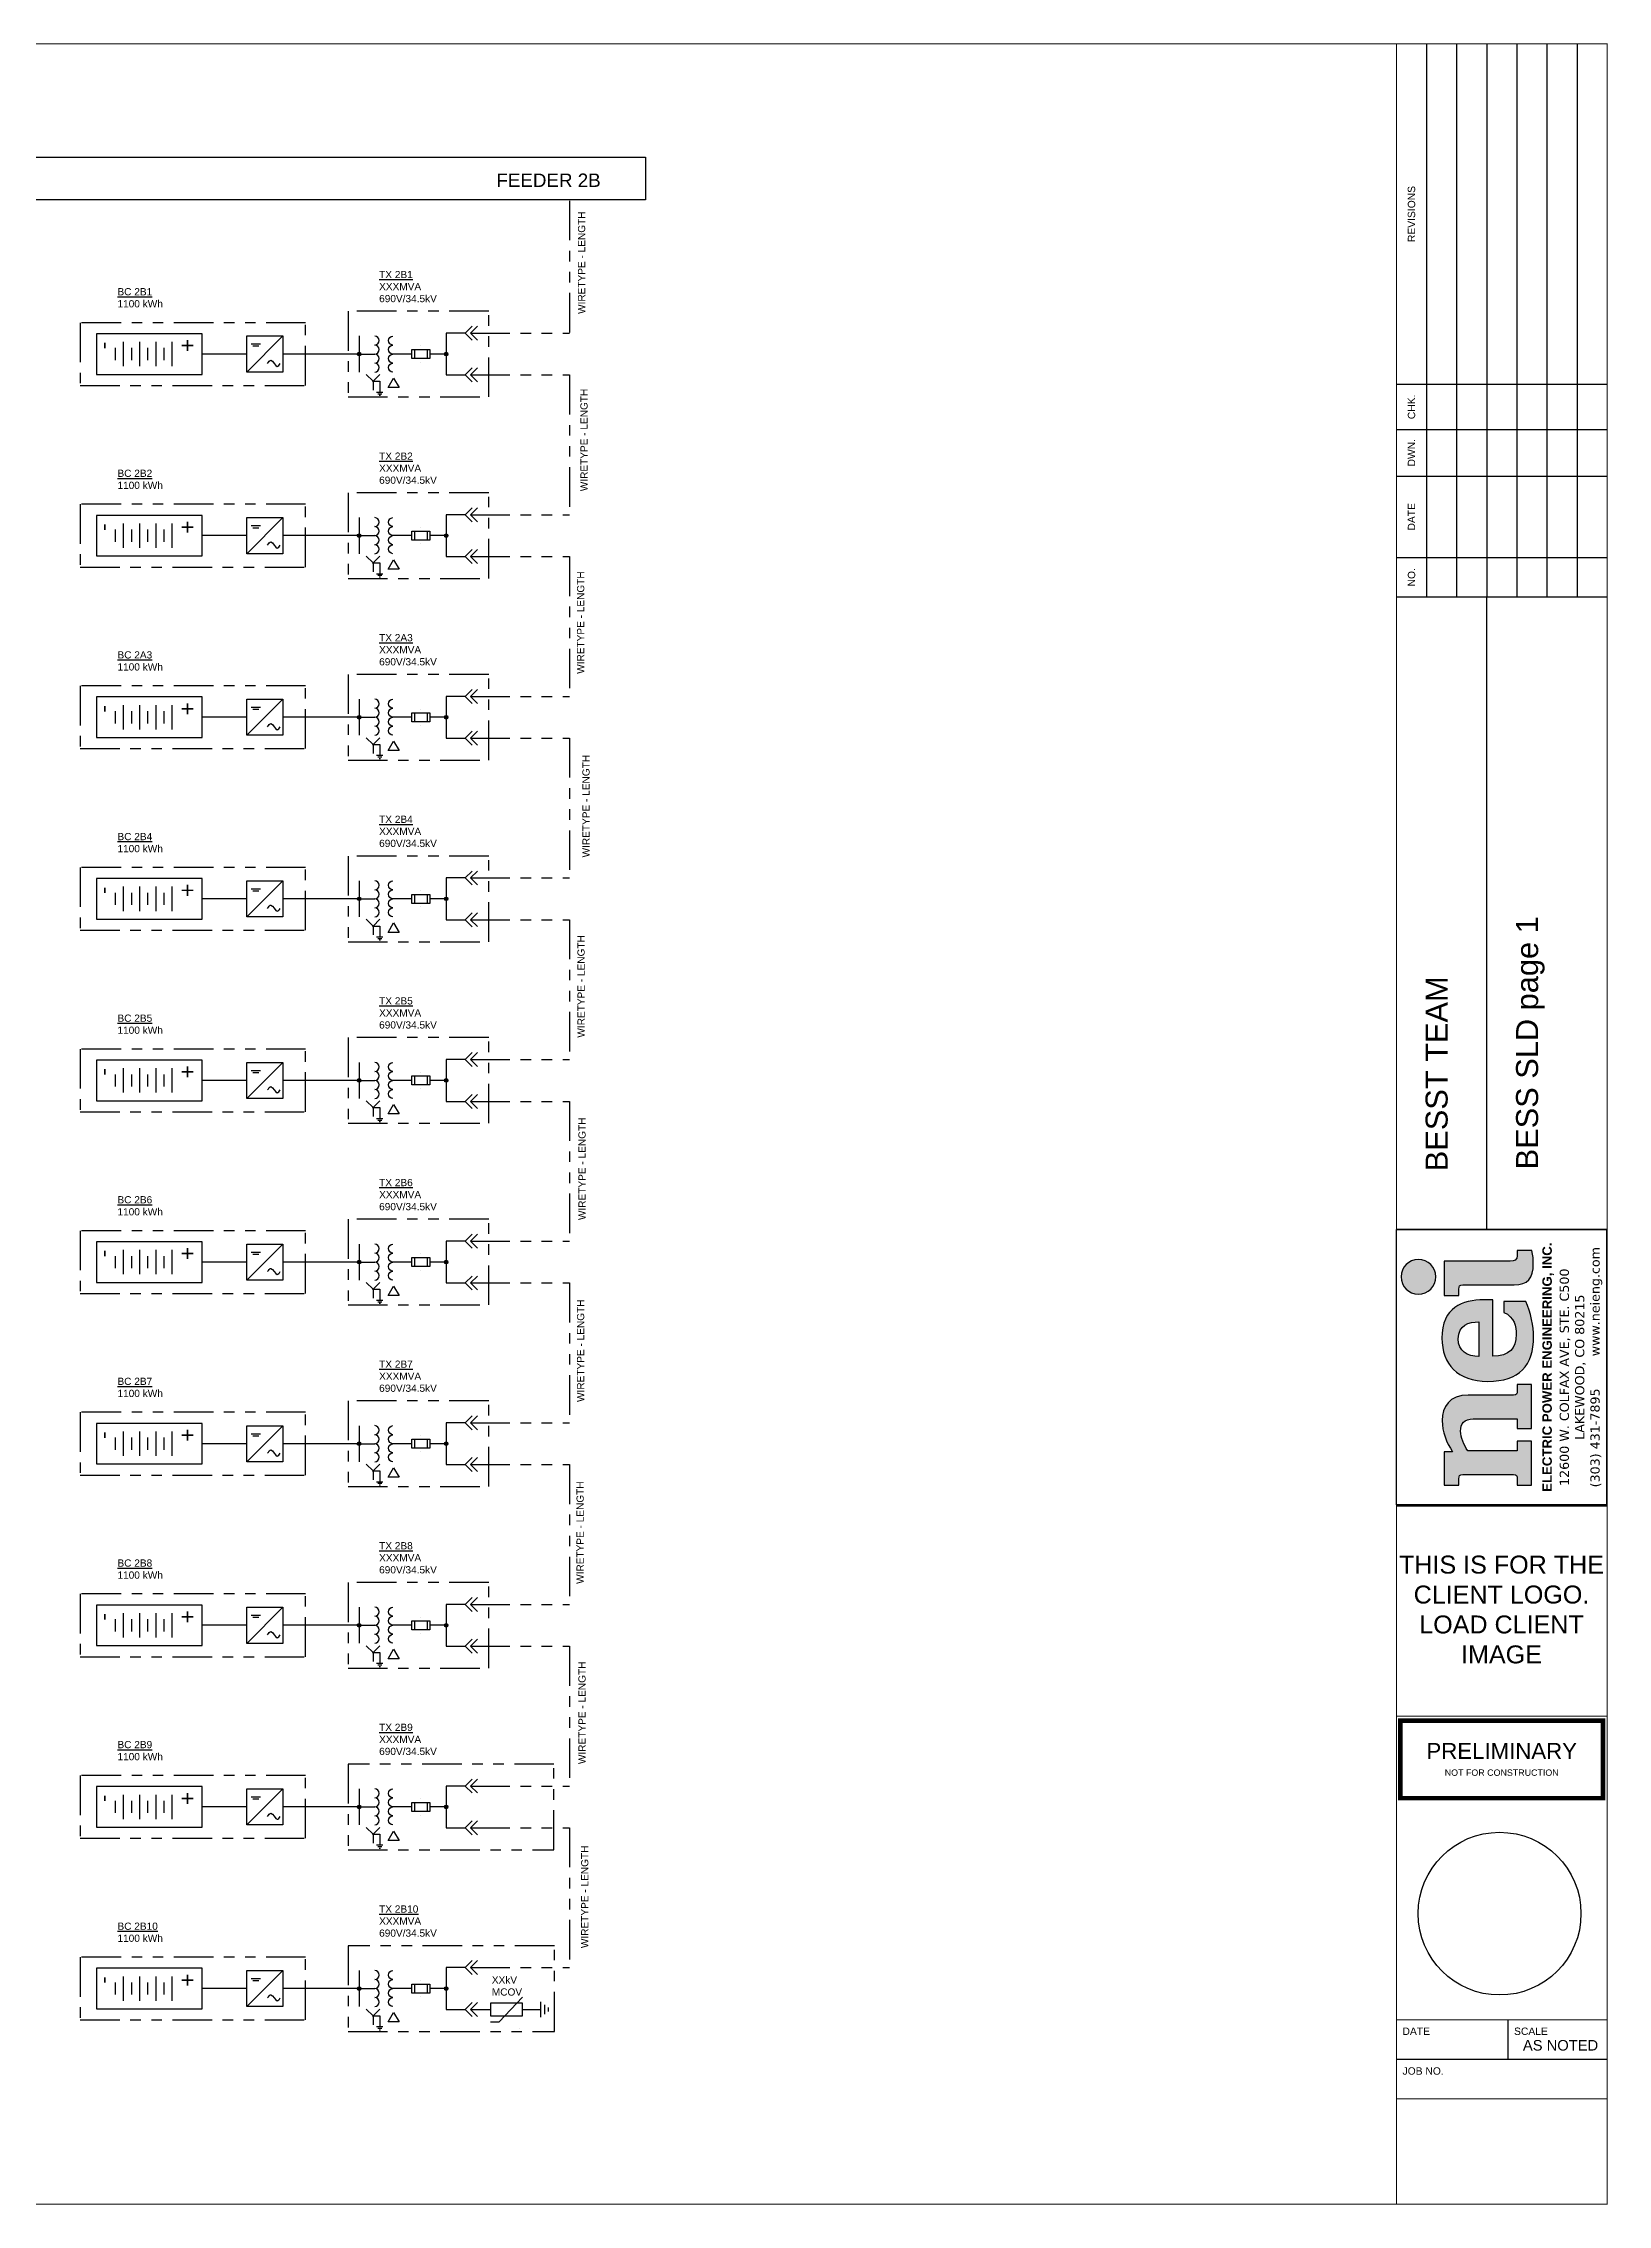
# Paper-space layout 'BESS SLD pg 1' of a CAD drawing. Extents: x -11.2 to 21.8, y -7.3 to 13.3.
# Drawn here: x 6.92 to 21.76, y -7.25 to 13.26 of the extents above; entities that cross this region are included whole.
import ezdxf
from ezdxf.enums import TextEntityAlignment as Align

# ---------------------------------------------------------------- set-up
doc = ezdxf.new("R2010")
doc.units = 0
doc.header["$MEASUREMENT"] = 0
doc.linetypes.add('PHANTOM4', pattern=[0.6875, 0.3125, 0.0625, -0.0625, 0.0625, -0.0625, 0.0625, -0.0625])
for name, color, linetype in [('E-HVMV-EQUP', 91, 'Continuous'), ('E-LV-EQUP', 211, 'Continuous'), ('E-OL-CDCTR', 31, 'Continuous'), ('E-OL-EQUP', 91, 'Continuous'), ('E-SYMB', 1, 'Continuous'), ('G-ANNO-STMP', 2, 'Continuous'), ('G-ANNO-TEXT', 1, 'Continuous'), ('G-ANNO-TTBL', 1, 'Continuous')]:
    doc.layers.add(name, color=color, linetype=linetype)
doc.layers.add('G-NPLT', color=67, linetype='Continuous', plot=False)
doc.styles.add('NEI-A', font='arial.ttf')
doc.styles.get("Standard").update_dxf_attribs({"font": 'arial.ttf'})

# ---------------------------------------------------------------- blocks, each defined once
blk = doc.blocks.new('*U33')
at = {"layer": 'E-LV-EQUP', "color": 0}
for points in [[(-0.075, 0), (0.075, 0)], [(-0.075, -0.1), (0.075, -0.1)], [(-0.0375, -0.05), (0.0375, -0.05)], [(-0.075, -0.2), (0.075, -0.2)], [(-0.0375, -0.15), (0.0375, -0.15)], [(-0.0375, -0.25), (0.0375, -0.25)], [(-0.075, -0.3), (0.075, -0.3)], [(-0.0375, -0.35), (0.0375, -0.35)]]:
    blk.add_lwpolyline(points, dxfattribs=at)
blk = doc.blocks.new('*U82')
blk.add_lwpolyline([(-0.281, 0.413), (0.281, 0.413), (0.281, -1.049), (-0.281, -1.049)], close=True)
at = {"xscale": 2.25, "yscale": 2.25, "zscale": 2.25}
blk.add_blockref('*U33', (0, 0), dxfattribs=at)
at = {"style": 'NEI-A'}
for s, p in [('+', (0.118, 0.216)), ('-', (0.118, -0.909))]:
    blk.add_text(s, height=0.225, dxfattribs=at).set_placement(p, align=Align.MIDDLE_CENTER)
at = {"layer": 'G-ANNO-TEXT', "lineweight": 30, "flags": 104}
blk.add_attdef('1-LINE_BESS_INFORMATION', text='', height=0.225, dxfattribs=at).set_placement((0.394, -0.337), align=Align.MIDDLE_LEFT)
blk = doc.blocks.new('CONNECTION')
h = blk.add_hatch(color=0)
edge = h.paths.add_edge_path()
edge.add_arc((0, 0), 0.025, 0, 360)
at = {"color": 0}
blk.add_circle((0, 0), 0.025, dxfattribs=at)
blk = doc.blocks.new('1-LINE - FUSE')
at = {"layer": 'Defpoints', "color": 2}
for p, q in [((-0.113, 0.125), (-0.113, 0.125)), ((0.113, 0.125), (0.113, 0.125))]:
    blk.add_line(p, q, dxfattribs=at)
at = {"layer": 'E-HVMV-EQUP', "color": 0}
for p, q in [((-0.062, 0.212), (0.063, 0.212)), ((-0.062, 0.038), (0.063, 0.038))]:
    blk.add_line(p, q, dxfattribs=at)
blk.add_lwpolyline([(0.063, 0), (-0.062, 0), (-0.062, 0.25), (0.063, 0.25)], close=True, dxfattribs=at)
blk = doc.blocks.new('*U57')
at = {"layer": 'E-HVMV-EQUP', "color": 0}
for points in [[(0.25, 0, -0.96927), (0.125, 0, -0.96927), (0, 0, -0.987011), (-0.125, 0, -0.96927), (-0.25, 0)], [(0.25, -0.25, 0.96927), (0.125, -0.25, 0.96927), (0, -0.25, 0.987011), (-0.125, -0.25, 0.96927), (-0.25, -0.25)]]:
    blk.add_lwpolyline(points, format="xyb", dxfattribs=at)
blk = doc.blocks.new('*U51')
at = {"layer": 'G-ANNO-TEXT'}
blk.add_lwpolyline([(0.075, 0.13), (0.15, 0), (0, 0)], close=True, dxfattribs=at)
blk = doc.blocks.new('SCHEMATIC - CONNECTION DOT')
h = blk.add_hatch(color=0)
edge = h.paths.add_edge_path()
edge.add_arc((0, 0), 0.025, 0, 360)
at = {"color": 0}
blk.add_circle((0, 0), 0.025, dxfattribs=at)
blk = doc.blocks.new('*U47')
at = {"color": 0}
for points in [[(0, 0), (0, -0.204)], [(-0.06, -0.204), (0.06, -0.204)], [(-0.036, -0.234), (0.036, -0.234)], [(-0.015, -0.263), (0.015, -0.263)]]:
    blk.add_lwpolyline(points, dxfattribs=at)
blk = doc.blocks.new('*U56')
at = {"layer": 'G-ANNO-TEXT'}
for q in [(0.093, 0.093), (0.094, 0)]:
    blk.add_line((0, 0), q, dxfattribs=at)
blk.add_lwpolyline([(-0.093, 0.093), (0, 0), (0, -0.124)], dxfattribs=at)
blk.add_circle((0, 0), 0.00678, dxfattribs=at)
at = {"layer": 'G-ANNO-TEXT', "xscale": 0.7346515356066922, "yscale": 0.7346515356066922, "zscale": 0.7346515356066922}
blk.add_blockref('*U47', (0.094, 0), dxfattribs=at)
blk = doc.blocks.new('*U81')
at = {"color": 0}
for p, q in [((-0.25, -0.5), (0.25, 0)), ((-0.188, -0.111), (-0.062, -0.111)), ((-0.168, -0.139), (-0.082, -0.139))]:
    blk.add_line(p, q, dxfattribs=at)
blk.add_lwpolyline([(0.25, -0.5), (-0.25, -0.5), (-0.25, 0), (0.25, 0)], close=True, dxfattribs=at)
blk.add_spline([(0.039, -0.382), (0.085, -0.336), (0.172, -0.422), (0.211, -0.382)], degree=3, dxfattribs=at)
blk = doc.blocks.new('*U30')
at = {"color": 0}
for points in [[(0, 0), (0, -0.144)], [(-0.06, -0.144), (0.06, -0.144)], [(-0.036, -0.174), (0.036, -0.174)], [(-0.015, -0.203), (0.015, -0.203)]]:
    blk.add_lwpolyline(points, dxfattribs=at)
blk = doc.blocks.new('*U53')
at = {"color": 0}
for p in [(0, 0), (0.25, 0)]:
    blk.add_point(p, dxfattribs=at)
at = {"layer": 'Defpoints', "color": 2}
for p, q in [((0.226, 0.146), (0.226, 0.146)), ((0.226, -0.146), (0.226, -0.146)), ((0.503, 0), (0.503, 0))]:
    blk.add_line(p, q, dxfattribs=at)
at = {"layer": 'E-HVMV-EQUP', "color": 0}
blk.add_lwpolyline([(0, -0.096), (0.069, -0.096), (0.25, 0.096)], dxfattribs=at)
blk.add_lwpolyline([(0, 0.05), (0, -0.05), (0.25, -0.05), (0.25, 0.05)], close=True, dxfattribs=at)
at = {"rotation": 90.00000000000077}
blk.add_blockref('*U30', (0.25, 0), dxfattribs=at)
blk = doc.blocks.new('nei-logo new')
at = {"layer": 'G-ANNO-TTBL', "true_color": 0xbd3b4b}
h = blk.add_hatch(color=15, dxfattribs=at)
h.dxf.hatch_style = 2
edge = h.paths.add_edge_path()
edge.add_spline(control_points=[(0.695, 0.79), (0.695, 0.882), (0.77, 0.956), (0.861, 0.956), (0.953, 0.956), (1.027, 0.882), (1.027, 0.79), (1.027, 0.699), (0.953, 0.624), (0.861, 0.624), (0.77, 0.624), (0.695, 0.699), (0.695, 0.79)], knot_values=[0, 0, 0, 0, 1, 1, 1, 2, 2, 2, 3, 3, 3, 4, 4, 4, 4], degree=3, periodic=0)
h = blk.add_hatch(color=15, dxfattribs=at)
h.dxf.hatch_style = 2
edge = h.paths.add_edge_path()
edge.add_spline(control_points=[(-0.266, -0.114), (-0.266, -0.146), (-0.252, -0.151), (-0.228, -0.151), (-0.228, -0.151), (-0.165, -0.151), (-0.165, -0.151), (-0.165, -0.151), (-0.165, -0.288), (-0.165, -0.288), (-0.165, -0.288), (-0.584, -0.288), (-0.584, -0.288), (-0.584, -0.288), (-0.584, -0.151), (-0.584, -0.151), (-0.584, -0.151), (-0.492, -0.151), (-0.492, -0.151), (-0.492, -0.151), (-0.492, 0.269), (-0.492, 0.269), (-0.492, 0.353), (-0.535, 0.389), (-0.611, 0.389), (-0.666, 0.389), (-0.743, 0.356), (-0.796, 0.321), (-0.796, 0.321), (-0.796, -0.151), (-0.796, -0.151), (-0.796, -0.151), (-0.704, -0.151), (-0.704, -0.151), (-0.704, -0.151), (-0.704, -0.288), (-0.704, -0.288), (-0.704, -0.288), (-1.123, -0.288), (-1.123, -0.288), (-1.123, -0.288), (-1.123, -0.151), (-1.123, -0.151), (-1.123, -0.151), (-1.062, -0.151), (-1.062, -0.151), (-1.036, -0.151), (-1.022, -0.146), (-1.022, -0.114), (-1.022, -0.114), (-1.022, 0.367), (-1.022, 0.367), (-1.022, 0.399), (-1.036, 0.405), (-1.062, 0.405), (-1.062, 0.405), (-1.123, 0.405), (-1.123, 0.405), (-1.123, 0.405), (-1.123, 0.544), (-1.123, 0.544), (-1.123, 0.544), (-0.805, 0.544), (-0.805, 0.544), (-0.805, 0.544), (-0.805, 0.465), (-0.805, 0.465), (-0.718, 0.524), (-0.616, 0.564), (-0.509, 0.564), (-0.38, 0.564), (-0.266, 0.497), (-0.266, 0.315), (-0.266, 0.315), (-0.266, -0.114), (-0.266, -0.114)], knot_values=[0, 0, 0, 0, 1, 1, 1, 2, 2, 2, 3, 3, 3, 4, 4, 4, 5, 5, 5, 6, 6, 6, 7, 7, 7, 8, 8, 8, 9, 9, 9, 10, 10, 10, 11, 11, 11, 12, 12, 12, 13, 13, 13, 14, 14, 14, 15, 15, 15, 16, 16, 16, 17, 17, 17, 18, 18, 18, 19, 19, 19, 20, 20, 20, 21, 21, 21, 22, 22, 22, 23, 23, 23, 24, 24, 24, 25, 25, 25, 25], degree=3, periodic=0)
h = blk.add_hatch(color=15, dxfattribs=at)
h.dxf.hatch_style = 2
edge = h.paths.add_edge_path()
edge.add_spline(control_points=[(-0.135, 0.13), (-0.135, 0.419), (0.029, 0.566), (0.276, 0.566), (0.57, 0.566), (0.641, 0.373), (0.641, 0.165), (0.641, 0.165), (0.641, 0.081), (0.641, 0.081), (0.641, 0.081), (0.105, 0.081), (0.105, 0.081), (0.107, -0.076), (0.175, -0.142), (0.314, -0.142), (0.383, -0.142), (0.479, -0.123), (0.522, -0.023), (0.522, -0.023), (0.625, -0.023), (0.625, -0.023), (0.625, -0.023), (0.625, -0.232), (0.625, -0.232), (0.528, -0.279), (0.382, -0.307), (0.291, -0.307), (0.019, -0.307), (-0.135, -0.172), (-0.135, 0.13)], knot_values=[0, 0, 0, 0, 1, 1, 1, 2, 2, 2, 3, 3, 3, 4, 4, 4, 5, 5, 5, 6, 6, 6, 7, 7, 7, 8, 8, 8, 9, 9, 9, 10, 10, 10, 10], degree=3, periodic=0)
edge = h.paths.add_edge_path()
edge.add_spline(control_points=[(0.431, 0.214), (0.431, 0.311), (0.403, 0.411), (0.27, 0.411), (0.152, 0.411), (0.102, 0.324), (0.102, 0.214), (0.102, 0.214), (0.431, 0.214), (0.431, 0.214)], knot_values=[0, 0, 0, 0, 1, 1, 1, 2, 2, 2, 3, 3, 3, 3], degree=3, periodic=0)
h = blk.add_hatch(color=15, dxfattribs=at)
h.dxf.hatch_style = 2
edge = h.paths.add_edge_path()
edge.add_spline(control_points=[(1.062, -0.151), (1.062, -0.151), (1.111, -0.151), (1.111, -0.151), (1.111, -0.151), (1.111, -0.291), (1.111, -0.291), (1.065, -0.301), (1.024, -0.304), (0.987, -0.304), (0.845, -0.304), (0.784, -0.25), (0.784, -0.122), (0.784, -0.122), (0.784, 0.367), (0.784, 0.367), (0.784, 0.399), (0.771, 0.405), (0.744, 0.405), (0.744, 0.405), (0.684, 0.405), (0.684, 0.405), (0.684, 0.405), (0.684, 0.544), (0.684, 0.544), (0.684, 0.544), (1.01, 0.544), (1.01, 0.544), (1.01, 0.544), (1.01, -0.082), (1.01, -0.082), (1.01, -0.125), (1.022, -0.151), (1.062, -0.151)], knot_values=[0, 0, 0, 0, 1, 1, 1, 2, 2, 2, 3, 3, 3, 4, 4, 4, 5, 5, 5, 6, 6, 6, 7, 7, 7, 8, 8, 8, 9, 9, 9, 10, 10, 10, 11, 11, 11, 11], degree=3, periodic=0)
at = {"layer": 'Defpoints'}
blk.add_lwpolyline([(1.312, 1), (1.312, -1), (-1.312, -1), (-1.312, 1)], close=True, dxfattribs=at)
at = {"layer": 'G-ANNO-TTBL', "color": 15, "true_color": 0xbd3b4b}
for points, knots in [([(0.695, 0.79), (0.695, 0.882), (0.77, 0.956), (0.861, 0.956), (0.953, 0.956), (1.027, 0.882), (1.027, 0.79), (1.027, 0.699), (0.953, 0.624), (0.861, 0.624), (0.77, 0.624), (0.695, 0.699), (0.695, 0.79)], [0, 0, 0, 0, 1, 1, 1, 2, 2, 2, 3, 3, 3, 4, 4, 4, 4]), ([(-0.266, -0.114), (-0.266, -0.146), (-0.252, -0.151), (-0.228, -0.151), (-0.228, -0.151), (-0.165, -0.151), (-0.165, -0.151), (-0.165, -0.151), (-0.165, -0.288), (-0.165, -0.288), (-0.165, -0.288), (-0.584, -0.288), (-0.584, -0.288), (-0.584, -0.288), (-0.584, -0.151), (-0.584, -0.151), (-0.584, -0.151), (-0.492, -0.151), (-0.492, -0.151), (-0.492, -0.151), (-0.492, 0.269), (-0.492, 0.269), (-0.492, 0.353), (-0.535, 0.389), (-0.611, 0.389), (-0.666, 0.389), (-0.743, 0.356), (-0.796, 0.321), (-0.796, 0.321), (-0.796, -0.151), (-0.796, -0.151), (-0.796, -0.151), (-0.704, -0.151), (-0.704, -0.151), (-0.704, -0.151), (-0.704, -0.288), (-0.704, -0.288), (-0.704, -0.288), (-1.123, -0.288), (-1.123, -0.288), (-1.123, -0.288), (-1.123, -0.151), (-1.123, -0.151), (-1.123, -0.151), (-1.062, -0.151), (-1.062, -0.151), (-1.036, -0.151), (-1.022, -0.146), (-1.022, -0.114), (-1.022, -0.114), (-1.022, 0.367), (-1.022, 0.367), (-1.022, 0.399), (-1.036, 0.405), (-1.062, 0.405), (-1.062, 0.405), (-1.123, 0.405), (-1.123, 0.405), (-1.123, 0.405), (-1.123, 0.544), (-1.123, 0.544), (-1.123, 0.544), (-0.805, 0.544), (-0.805, 0.544), (-0.805, 0.544), (-0.805, 0.465), (-0.805, 0.465), (-0.718, 0.524), (-0.616, 0.564), (-0.509, 0.564), (-0.38, 0.564), (-0.266, 0.497), (-0.266, 0.315), (-0.266, 0.315), (-0.266, -0.114), (-0.266, -0.114)], [0, 0, 0, 0, 1, 1, 1, 2, 2, 2, 3, 3, 3, 4, 4, 4, 5, 5, 5, 6, 6, 6, 7, 7, 7, 8, 8, 8, 9, 9, 9, 10, 10, 10, 11, 11, 11, 12, 12, 12, 13, 13, 13, 14, 14, 14, 15, 15, 15, 16, 16, 16, 17, 17, 17, 18, 18, 18, 19, 19, 19, 20, 20, 20, 21, 21, 21, 22, 22, 22, 23, 23, 23, 24, 24, 24, 25, 25, 25, 25]), ([(-0.135, 0.13), (-0.135, 0.419), (0.029, 0.566), (0.276, 0.566), (0.57, 0.566), (0.641, 0.373), (0.641, 0.165), (0.641, 0.165), (0.641, 0.081), (0.641, 0.081), (0.641, 0.081), (0.105, 0.081), (0.105, 0.081), (0.107, -0.076), (0.175, -0.142), (0.314, -0.142), (0.383, -0.142), (0.479, -0.123), (0.522, -0.023), (0.522, -0.023), (0.625, -0.023), (0.625, -0.023), (0.625, -0.023), (0.625, -0.232), (0.625, -0.232), (0.528, -0.279), (0.382, -0.307), (0.291, -0.307), (0.019, -0.307), (-0.135, -0.172), (-0.135, 0.13)], [0, 0, 0, 0, 1, 1, 1, 2, 2, 2, 3, 3, 3, 4, 4, 4, 5, 5, 5, 6, 6, 6, 7, 7, 7, 8, 8, 8, 9, 9, 9, 10, 10, 10, 10]), ([(1.062, -0.151), (1.062, -0.151), (1.111, -0.151), (1.111, -0.151), (1.111, -0.151), (1.111, -0.291), (1.111, -0.291), (1.065, -0.301), (1.024, -0.304), (0.987, -0.304), (0.845, -0.304), (0.784, -0.25), (0.784, -0.122), (0.784, -0.122), (0.784, 0.367), (0.784, 0.367), (0.784, 0.399), (0.771, 0.405), (0.744, 0.405), (0.744, 0.405), (0.684, 0.405), (0.684, 0.405), (0.684, 0.405), (0.684, 0.544), (0.684, 0.544), (0.684, 0.544), (1.01, 0.544), (1.01, 0.544), (1.01, 0.544), (1.01, -0.082), (1.01, -0.082), (1.01, -0.125), (1.022, -0.151), (1.062, -0.151)], [0, 0, 0, 0, 1, 1, 1, 2, 2, 2, 3, 3, 3, 4, 4, 4, 5, 5, 5, 6, 6, 6, 7, 7, 7, 8, 8, 8, 9, 9, 9, 10, 10, 10, 11, 11, 11, 11]), ([(0.431, 0.214), (0.431, 0.311), (0.403, 0.411), (0.27, 0.411), (0.152, 0.411), (0.102, 0.324), (0.102, 0.214), (0.102, 0.214), (0.431, 0.214), (0.431, 0.214)], [0, 0, 0, 0, 1, 1, 1, 2, 2, 2, 3, 3, 3, 3])]:
    blk.add_open_spline(points, degree=3, knots=knots, dxfattribs=at)
at = {"color": 7, "insert": (0, -0.39), "char_height": 0.08785, "attachment_point": 2}
blk.add_mtext_dynamic_manual_height_columns('\\pxsm1.1,t29;{\\fArial|b1|i0|c0|p34;\\H1.02447x;ELECTRIC POWER ENGINEERING, INC.\\fVerdana|b0|i0|c0|p34;\\H0.97611x;\\W1.05;\\P\\psm1,qc;\\W1;12600 W. COLFAX AVE, STE. C500      LAKEWOOD, CO 80215\\P\\ptz;(303) 431-7895        www.neieng.com}', width=2.59625, gutter_width=1, heights=[0], dxfattribs=at)
blk = doc.blocks.new('*U119')
at = {"layer": 'G-ANNO-STMP', "const_width": 0.0938}
blk.add_lwpolyline([(-2.092, 1.598), (2.092, 1.598), (2.092, 0), (-2.092, 0)], close=True, dxfattribs=at)
at = {"layer": 'G-ANNO-STMP', "insert": (0, 0.799), "char_height": 0.13125, "width": 3.79964, "attachment_point": 5, "style": 'NEI-A'}
blk.add_mtext('{\\H2.5x;PRELIMINARY\\P}NOT FOR CONSTRUCTION', dxfattribs=at)

psp = doc.layouts.new('BESS SLD pg 1')

# ---------------------------------------------------------------- linework, layer by layer
at = {"color": 240, "true_color": 0xed1f24}
psp.add_lwpolyline([(-10.035, 12.178), (12.636, 12.178), (12.636, 11.772), (-10.035, 11.772)], close=True, dxfattribs=at)
at = {"layer": 'E-OL-CDCTR'}
for p, q in [((9.918, 10.48), (9.918, 10.137)), ((9.918, 10.308), (9.195, 10.308)), ((9.918, 10.308), (10.067, 10.308)), ((10.744, 10.308), (10.59, 10.308)), ((9.918, 8.756), (9.918, 8.414)), ((9.918, 8.585), (9.195, 8.585)), ((9.918, 8.585), (10.067, 8.585)), ((10.744, 8.585), (10.59, 8.585)), ((9.918, 7.033), (9.918, 6.691)), ((9.918, 6.862), (9.195, 6.862)), ((9.918, 6.862), (10.067, 6.862)), ((10.744, 6.862), (10.59, 6.862)), ((9.918, 5.139), (9.195, 5.139)), ((9.918, 5.31), (9.918, 4.968)), ((9.918, 5.139), (10.067, 5.139)), ((10.744, 5.139), (10.59, 5.139)), ((9.918, 3.587), (9.918, 3.244)), ((9.918, 3.416), (9.195, 3.416)), ((9.918, 3.416), (10.067, 3.416)), ((10.744, 3.416), (10.59, 3.416)), ((9.918, 1.863), (9.918, 1.521)), ((9.918, 1.692), (9.195, 1.692)), ((9.918, 1.692), (10.067, 1.692)), ((10.744, 1.692), (10.59, 1.692)), ((9.918, 0.14), (9.918, -0.202)), ((9.918, -0.031), (9.195, -0.031)), ((9.918, -0.031), (10.067, -0.031)), ((10.744, -0.031), (10.59, -0.031)), ((9.918, -1.583), (9.918, -1.925)), ((9.918, -1.754), (9.195, -1.754)), ((9.918, -1.754), (10.067, -1.754)), ((10.744, -1.754), (10.59, -1.754)), ((9.918, -3.477), (9.195, -3.477)), ((9.918, -3.306), (9.918, -3.648)), ((9.918, -3.477), (10.067, -3.477)), ((10.744, -3.477), (10.59, -3.477)), ((9.918, -5.029), (9.918, -5.372)), ((9.918, -5.201), (9.195, -5.201)), ((9.918, -5.201), (10.067, -5.201)), ((10.744, -5.201), (10.59, -5.201))]:
    psp.add_line(p, q, dxfattribs=at)
for points in [[(10.924, 10.507), (10.744, 10.507), (10.744, 10.11), (10.924, 10.11)], [(10.99, 10.573), (10.924, 10.507), (10.991, 10.44)], [(11.041, 10.573), (10.974, 10.507), (11.041, 10.441)], [(10.418, 10.308), (10.238, 10.308)], [(10.99, 10.177), (10.924, 10.11), (10.991, 10.044)], [(11.041, 10.177), (10.974, 10.11), (11.041, 10.044)], [(10.99, 8.85), (10.924, 8.783), (10.991, 8.717)], [(11.041, 8.85), (10.974, 8.783), (11.041, 8.717)], [(10.924, 8.783), (10.744, 8.783), (10.744, 8.387), (10.924, 8.387)], [(10.418, 8.585), (10.238, 8.585)], [(10.99, 8.453), (10.924, 8.387), (10.991, 8.321)], [(11.041, 8.453), (10.974, 8.387), (11.041, 8.321)], [(10.924, 7.06), (10.744, 7.06), (10.744, 6.664), (10.924, 6.664)], [(10.99, 7.126), (10.924, 7.06), (10.991, 6.994)], [(11.041, 7.126), (10.974, 7.06), (11.041, 6.994)], [(10.418, 6.862), (10.238, 6.862)], [(10.99, 6.73), (10.924, 6.664), (10.991, 6.598)], [(11.041, 6.73), (10.974, 6.664), (11.041, 6.598)], [(10.924, 5.337), (10.744, 5.337), (10.744, 4.941), (10.924, 4.941)], [(10.99, 5.403), (10.924, 5.337), (10.991, 5.271)], [(11.041, 5.403), (10.974, 5.337), (11.041, 5.271)], [(10.418, 5.139), (10.238, 5.139)], [(10.99, 5.007), (10.924, 4.941), (10.991, 4.874)], [(11.041, 5.007), (10.974, 4.941), (11.041, 4.875)], [(10.924, 3.614), (10.744, 3.614), (10.744, 3.217), (10.924, 3.217)], [(10.99, 3.68), (10.924, 3.614), (10.991, 3.547)], [(11.041, 3.68), (10.974, 3.614), (11.041, 3.548)], [(10.418, 3.416), (10.238, 3.416)], [(10.99, 3.284), (10.924, 3.217), (10.991, 3.151)], [(11.041, 3.284), (10.974, 3.217), (11.041, 3.151)], [(10.924, 1.89), (10.744, 1.89), (10.744, 1.494), (10.924, 1.494)], [(10.99, 1.957), (10.924, 1.89), (10.991, 1.824)], [(11.041, 1.957), (10.974, 1.89), (11.041, 1.824)], [(10.418, 1.692), (10.238, 1.692)], [(10.99, 1.56), (10.924, 1.494), (10.991, 1.428)], [(11.041, 1.56), (10.974, 1.494), (11.041, 1.428)], [(10.99, 0.234), (10.924, 0.167), (10.991, 0.101)], [(11.041, 0.234), (10.974, 0.167), (11.041, 0.101)], [(10.924, 0.167), (10.744, 0.167), (10.744, -0.229), (10.924, -0.229)], [(10.418, -0.031), (10.238, -0.031)], [(10.99, -0.163), (10.924, -0.229), (10.991, -0.295)], [(11.041, -0.163), (10.974, -0.229), (11.041, -0.295)], [(10.924, -1.556), (10.744, -1.556), (10.744, -1.952), (10.924, -1.952)], [(10.99, -1.49), (10.924, -1.556), (10.991, -1.622)], [(11.041, -1.49), (10.974, -1.556), (11.041, -1.622)], [(10.418, -1.754), (10.238, -1.754)], [(10.99, -1.886), (10.924, -1.952), (10.991, -2.018)], [(11.041, -1.886), (10.974, -1.952), (11.041, -2.018)], [(10.924, -3.279), (10.744, -3.279), (10.744, -3.675), (10.924, -3.675)], [(10.99, -3.213), (10.924, -3.279), (10.991, -3.345)], [(11.041, -3.213), (10.974, -3.279), (11.041, -3.345)], [(10.418, -3.477), (10.238, -3.477)], [(10.99, -3.609), (10.924, -3.675), (10.991, -3.742)], [(11.041, -3.609), (10.974, -3.675), (11.041, -3.742)], [(10.924, -5.002), (10.744, -5.002), (10.744, -5.399), (10.924, -5.399)], [(10.99, -4.936), (10.924, -5.002), (10.991, -5.069)], [(11.041, -4.936), (10.974, -5.002), (11.041, -5.068)], [(10.418, -5.201), (10.238, -5.201)], [(10.99, -5.332), (10.924, -5.399), (10.991, -5.465)], [(11.041, -5.332), (10.974, -5.399), (11.041, -5.465)]]:
    psp.add_lwpolyline(points, dxfattribs=at)
at = {"layer": 'E-OL-EQUP', "linetype": 'PHANTOM4'}
for p, q in [((11.915, 11.763), (11.915, 10.507)), ((10.974, 10.507), (11.915, 10.507)), ((10.974, 10.11), (11.915, 10.11)), ((11.915, 10.11), (11.915, 8.783)), ((10.974, 8.783), (11.915, 8.783)), ((10.974, 8.387), (11.915, 8.387)), ((11.915, 8.387), (11.915, 7.06)), ((10.974, 7.06), (11.915, 7.06)), ((10.974, 6.664), (11.915, 6.664)), ((11.915, 6.664), (11.915, 5.337)), ((10.974, 5.337), (11.915, 5.337)), ((10.974, 4.941), (11.915, 4.941)), ((11.915, 4.941), (11.915, 3.614)), ((10.974, 3.614), (11.915, 3.614)), ((10.974, 3.217), (11.915, 3.217)), ((11.915, 3.217), (11.915, 1.89)), ((10.974, 1.89), (11.915, 1.89)), ((10.974, 1.494), (11.915, 1.494)), ((11.915, 1.494), (11.915, 0.167)), ((10.974, 0.167), (11.915, 0.167)), ((10.974, -0.229), (11.915, -0.229)), ((11.915, -0.229), (11.915, -1.556)), ((10.974, -1.556), (11.915, -1.556)), ((10.974, -1.952), (11.915, -1.952)), ((11.915, -1.952), (11.915, -3.279)), ((10.974, -3.279), (11.915, -3.279)), ((10.974, -3.675), (11.915, -3.675)), ((11.915, -3.675), (11.915, -5.002)), ((10.974, -5.002), (11.915, -5.002)), ((10.974, -5.399), (11.163, -5.399))]:
    psp.add_line(p, q, dxfattribs=at)
at = {"layer": 'E-OL-EQUP'}
for p, q in [((8.853, 10.308), (8.429, 10.308)), ((8.853, 8.585), (8.429, 8.585)), ((8.853, 6.862), (8.429, 6.862)), ((8.853, 5.139), (8.429, 5.139)), ((8.853, 3.416), (8.429, 3.416)), ((8.853, 1.692), (8.429, 1.692)), ((8.853, -0.031), (8.429, -0.031)), ((8.853, -1.754), (8.429, -1.754)), ((8.853, -3.477), (8.429, -3.477)), ((8.853, -5.201), (8.429, -5.201))]:
    psp.add_line(p, q, dxfattribs=at)
at = {"layer": 'E-OL-EQUP', "linetype": 'PHANTOM4'}
for points in [[(9.813, 10.715), (9.813, 9.902), (11.148, 9.902), (11.148, 10.715)], [(7.273, 10.606), (7.273, 10.011), (9.411, 10.011), (9.411, 10.606)], [(7.273, 8.883), (7.273, 8.287), (9.411, 8.287), (9.411, 8.883)], [(9.813, 8.992), (9.813, 8.179), (11.148, 8.179), (11.148, 8.992)], [(9.813, 7.269), (9.813, 6.456), (11.148, 6.456), (11.148, 7.269)], [(7.273, 7.16), (7.273, 6.564), (9.411, 6.564), (9.411, 7.16)], [(9.813, 5.545), (9.813, 4.732), (11.148, 4.732), (11.148, 5.545)], [(7.273, 5.437), (7.273, 4.841), (9.411, 4.841), (9.411, 5.437)], [(7.273, 3.713), (7.273, 3.118), (9.411, 3.118), (9.411, 3.713)], [(9.813, 3.822), (9.813, 3.009), (11.148, 3.009), (11.148, 3.822)], [(9.813, 2.099), (9.813, 1.286), (11.148, 1.286), (11.148, 2.099)], [(7.273, 1.99), (7.273, 1.395), (9.411, 1.395), (9.411, 1.99)], [(7.273, 0.267), (7.273, -0.329), (9.411, -0.329), (9.411, 0.267)], [(9.813, 0.376), (9.813, -0.437), (11.148, -0.437), (11.148, 0.376)], [(9.813, -1.348), (9.813, -2.161), (11.148, -2.161), (11.148, -1.348)], [(7.273, -1.456), (7.273, -2.052), (9.411, -2.052), (9.411, -1.456)], [(9.813, -3.071), (9.813, -3.884), (11.766, -3.884), (11.766, -3.071)], [(7.273, -3.18), (7.273, -3.775), (9.411, -3.775), (9.411, -3.18)], [(7.273, -4.903), (7.273, -5.498), (9.411, -5.498), (9.411, -4.903)], [(9.813, -4.794), (9.813, -5.607), (11.77, -5.607), (11.77, -4.794)]]:
    psp.add_lwpolyline(points, close=True, dxfattribs=at)
at = {"layer": 'G-ANNO-TTBL', "color": 7}
for p, q in [((20.043, 13.253), (20.043, 8.003)), ((20.328, 13.253), (20.328, 8.003)), ((20.614, 13.253), (20.614, 8.003)), ((20.9, 13.253), (20.9, 8.003)), ((21.185, 13.253), (21.185, 8.003)), ((21.471, 13.253), (21.471, 8.003)), ((20.614, 2.003), (20.614, 8.003)), ((20.814, -5.497), (20.814, -5.872)), ((19.757, -5.872), (21.757, -5.872))]:
    psp.add_line(p, q, dxfattribs=at)
at = {"layer": 'G-ANNO-TTBL', "color": 7, "const_width": 0.01}
psp.add_lwpolyline([(-11.243, 13.253), (21.757, 13.253), (21.757, -7.247), (-11.243, -7.247)], close=True, dxfattribs=at)
for points in [[(19.757, 13.253), (19.757, -7.247)], [(21.757, 8.003), (19.757, 8.003)], [(21.757, 2.003), (19.757, 2.003)], [(21.757, -0.622), (19.757, -0.622)], [(19.757, -2.616), (21.757, -2.616)], [(19.757, -5.497), (21.757, -5.497)], [(19.757, -6.247), (21.757, -6.247)]]:
    psp.add_lwpolyline(points, dxfattribs=at)
at = {"layer": 'G-ANNO-TTBL', "color": 7}
for points in [[(19.757, 10.022), (21.757, 10.022)], [(19.757, 9.593), (21.757, 9.593)], [(19.757, 9.151), (21.757, 9.151)], [(19.757, 8.378), (21.757, 8.378)]]:
    psp.add_lwpolyline(points, dxfattribs=at)
at = {"layer": 'G-NPLT'}
psp.add_circle((20.736, -4.49), 0.772, dxfattribs=at)

# ---------------------------------------------------------------- block references
at = {"xscale": 0.9960995711458686, "yscale": 0.9960995711458686, "zscale": 0.9960995711458686, "rotation": 90}
psp.add_blockref('nei-logo new', (20.753, 0.695), dxfattribs=at)
at = {"xscale": 0.4594726872912748, "yscale": 0.4594726872912748, "zscale": 0.4594726872912748}
psp.add_blockref('*U119', (20.756, -3.394), dxfattribs=at)
at = {"layer": 'E-OL-CDCTR', "xscale": 0.6845922472500914, "yscale": 0.6845922472500914, "zscale": 0.6845922472500914}
for p in [(9.918, 10.308), (9.918, 8.585), (9.918, 6.862), (9.918, 5.139), (9.918, 3.416), (9.918, 1.692), (9.918, -0.031), (9.918, -1.754), (9.918, -3.477), (9.918, -5.201)]:
    psp.add_blockref('SCHEMATIC - CONNECTION DOT', p, dxfattribs=at)
at = {"layer": 'E-OL-CDCTR', "xscale": 0.6845922472500914, "yscale": 0.6845922472500914, "zscale": 0.6845922472500914, "rotation": 270}
for p in [(10.744, 10.308), (10.744, 8.585), (10.744, 6.862), (10.744, 5.139), (10.744, 3.416), (10.744, 1.692), (10.744, -0.031), (10.744, -1.754), (10.744, -3.477), (10.744, -5.201)]:
    psp.add_blockref('CONNECTION', p, dxfattribs=at)
at = {"layer": 'E-OL-EQUP', "yscale": 0.6845922472500914, "zscale": 0.6845922472500914, "rotation": 270}
for name, p, xscale in [('*U82', (8.146, 10.308), -0.6845922472500914), ('*U57', (10.238, 10.308), 0.6845922472500914), ('1-LINE - FUSE', (10.418, 10.308), 0.6845922472500914), ('*U82', (8.146, 8.585), -0.6845922472500914), ('*U57', (10.238, 8.585), 0.6845922472500914), ('1-LINE - FUSE', (10.418, 8.585), 0.6845922472500914), ('*U82', (8.146, 6.862), -0.6845922472500914), ('*U57', (10.238, 6.862), 0.6845922472500914), ('1-LINE - FUSE', (10.418, 6.862), 0.6845922472500914), ('*U82', (8.146, 5.139), -0.6845922472500914), ('*U57', (10.238, 5.139), 0.6845922472500914), ('1-LINE - FUSE', (10.418, 5.139), 0.6845922472500914), ('*U82', (8.146, 3.416), -0.6845922472500914), ('*U57', (10.238, 3.416), 0.6845922472500914), ('1-LINE - FUSE', (10.418, 3.416), 0.6845922472500914), ('*U82', (8.146, 1.692), -0.6845922472500914), ('*U57', (10.238, 1.692), 0.6845922472500914), ('1-LINE - FUSE', (10.418, 1.692), 0.6845922472500914), ('*U82', (8.146, -0.031), -0.6845922472500914), ('*U57', (10.238, -0.031), 0.6845922472500914), ('1-LINE - FUSE', (10.418, -0.031), 0.6845922472500914), ('*U82', (8.146, -1.754), -0.6845922472500914), ('*U57', (10.238, -1.754), 0.6845922472500914), ('1-LINE - FUSE', (10.418, -1.754), 0.6845922472500914), ('*U82', (8.146, -3.477), -0.6845922472500914), ('*U57', (10.238, -3.477), 0.6845922472500914), ('1-LINE - FUSE', (10.418, -3.477), 0.6845922472500914), ('*U82', (8.146, -5.201), -0.6845922472500914), ('*U57', (10.238, -5.201), 0.6845922472500914), ('1-LINE - FUSE', (10.418, -5.201), 0.6845922472500914)]:
    psp.add_blockref(name, p, dxfattribs=dict(at, xscale=xscale))
at = {"layer": 'E-OL-EQUP'}
for name, p, xscale, yscale, zscale in [('*U81', (9.024, 10.48), 0.6845922472500914, 0.6845922472500914, 0.6845922472500914), ('*U81', (9.024, 8.756), 0.6845922472500914, 0.6845922472500914, 0.6845922472500914), ('*U81', (9.024, 7.033), 0.6845922472500914, 0.6845922472500914, 0.6845922472500914), ('*U81', (9.024, 5.31), 0.6845922472500914, 0.6845922472500914, 0.6845922472500914), ('*U81', (9.024, 3.587), 0.6845922472500914, 0.6845922472500914, 0.6845922472500914), ('*U81', (9.024, 1.863), 0.6845922472500914, 0.6845922472500914, 0.6845922472500914), ('*U81', (9.024, 0.14), 0.6845922472500914, 0.6845922472500914, 0.6845922472500914), ('*U81', (9.024, -1.583), 0.6845922472500914, 0.6845922472500914, 0.6845922472500914), ('*U81', (9.024, -3.306), 0.6845922472500914, 0.6845922472500914, 0.6845922472500914), ('*U81', (9.024, -5.029), 0.6845922472500914, 0.6845922472500914, 0.6845922472500914), ('*U53', (11.163, -5.399), 1.217836685716936, 1.217836685716936, 1.217836685716936)]:
    psp.add_blockref(name, p, dxfattribs=dict(at, xscale=xscale, yscale=yscale, zscale=zscale))
at = {"layer": 'E-SYMB', "xscale": 0.6845922472500914, "yscale": 0.6845922472500914, "zscale": 0.6845922472500914}
for name, p in [('*U56', (10.05, 10.05)), ('*U51', (10.194, 9.991)), ('*U56', (10.05, 8.327)), ('*U51', (10.194, 8.268)), ('*U56', (10.05, 6.604)), ('*U51', (10.194, 6.545)), ('*U56', (10.05, 4.881)), ('*U51', (10.194, 4.821)), ('*U56', (10.05, 3.158)), ('*U51', (10.194, 3.098)), ('*U56', (10.05, 1.434)), ('*U51', (10.194, 1.375)), ('*U56', (10.05, -0.289)), ('*U51', (10.194, -0.348)), ('*U56', (10.05, -2.012)), ('*U51', (10.194, -2.071)), ('*U56', (10.05, -3.735)), ('*U51', (10.194, -3.795)), ('*U56', (10.05, -5.459)), ('*U51', (10.194, -5.518))]:
    psp.add_blockref(name, p, dxfattribs=at)

# ---------------------------------------------------------------- texts
at = {"color": 240, "true_color": 0xed1f24, "attachment_point": 1, "style": 'NEI-A'}
for s, width, gutter_width, heights, insert, char_height in [('FEEDER 2B', 1.2512, 2.665, [0], (11.22, 12.021), 0.1275), ('{\\LTX 2B1}\\PXXXMVA{\\L\\P}690V/34.5kV', 0.97045, 0.715, [0.555], (10.108, 11.097), 0.06846), ('{\\LBC 2B1\\P}1100 kWh', 1.78461, 0.715, [0], (7.626, 10.934), 0.0685), ('{\\LTX 2B2}\\PXXXMVA{\\L\\P}690V/34.5kV', 0.97045, 0.715, [0.555], (10.108, 9.374), 0.06846), ('{\\LBC 2B2\\P}1100 kWh', 1.78461, 0.715, [0], (7.626, 9.211), 0.0685), ('{\\LTX 2A3}\\PXXXMVA{\\L\\P}690V/34.5kV', 0.97045, 0.715, [0.555], (10.108, 7.651), 0.06846), ('{\\LBC 2A3\\P}1100 kWh', 1.78461, 0.715, [0], (7.626, 7.488), 0.0685), ('{\\LBC 2B4\\P}1100 kWh', 1.78461, 0.715, [0], (7.626, 5.764), 0.0685), ('{\\LTX 2B4}\\PXXXMVA{\\L\\P}690V/34.5kV', 0.97045, 0.715, [0.555], (10.108, 5.928), 0.06846), ('{\\LTX 2B5}\\PXXXMVA{\\L\\P}690V/34.5kV', 0.97045, 0.715, [0.555], (10.108, 4.205), 0.06846), ('{\\LBC 2B5\\P}1100 kWh', 1.78461, 0.715, [0], (7.626, 4.041), 0.0685), ('{\\LTX 2B6}\\PXXXMVA{\\L\\P}690V/34.5kV', 0.97045, 0.715, [0.555], (10.108, 2.481), 0.06846), ('{\\LBC 2B6\\P}1100 kWh', 1.78461, 0.715, [0], (7.626, 2.318), 0.0685), ('{\\LTX 2B7}\\PXXXMVA{\\L\\P}690V/34.5kV', 0.97045, 0.715, [0.555], (10.108, 0.758), 0.06846), ('{\\LBC 2B7\\P}1100 kWh', 1.78461, 0.715, [0], (7.626, 0.595), 0.0685), ('{\\LTX 2B8}\\PXXXMVA{\\L\\P}690V/34.5kV', 0.97045, 0.715, [0.555], (10.108, -0.965), 0.06846), ('{\\LBC 2B8\\P}1100 kWh', 1.78461, 0.715, [0], (7.626, -1.129), 0.0685), ('{\\LBC 2B9\\P}1100 kWh', 1.78461, 0.715, [0], (7.626, -2.852), 0.0685), ('{\\LTX 2B9}\\PXXXMVA{\\L\\P}690V/34.5kV', 0.97045, 0.715, [0.555], (10.108, -2.688), 0.06846), ('{\\LTX 2B10}\\PXXXMVA{\\L\\P}690V/34.5kV', 0.97045, 0.715, [0.555], (10.108, -4.412), 0.06846), ('{\\LBC 2B10\\P}1100 kWh', 1.78461, 0.715, [0], (7.626, -4.575), 0.0685), ('XXkV\\PMCOV', 0.45829, 2.665, [0], (11.177, -5.085), 0.0685)]:
    psp.add_mtext_dynamic_manual_height_columns(s, width=width, gutter_width=gutter_width, heights=heights, dxfattribs=dict(at, insert=insert, char_height=char_height))
at = {"color": 240, "true_color": 0xed1f24, "attachment_point": 1, "rotation": 90, "style": 'NEI-A'}
for s, width, gutter_width, heights, insert, char_height in [('WIRETYPE - LENGTH', 1.34286, 2.665, [0.243], (11.994, 10.689), 0.06846), ('WIRETYPE - LENGTH', 1.34286, 2.665, [0.243], (12.017, 9.007), 0.06846), ('WIRETYPE - LENGTH', 1.34286, 2.665, [0.243], (11.985, 7.274), 0.06846), ('WIRETYPE - LENGTH', 1.34286, 2.665, [0.243], (12.036, 5.532), 0.06846), ('BESS SLD page 1', 5.39089, 1.045, [0], (20.892, 2.572), 0.20899), ('WIRETYPE - LENGTH', 1.34286, 2.665, [0.243], (11.989, 3.822), 0.06846), ('BESST TEAM', 5.6, 1.045, [0], (20.034, 2.554), 0.209), ('WIRETYPE - LENGTH', 1.34286, 2.665, [0.243], (11.998, 2.091), 0.06846), ('WIRETYPE - LENGTH', 1.34286, 2.665, [0.243], (11.985, 0.365), 0.06846), ('WIRETYPE - LENGTH', 1.34286, 2.665, [0.243], (11.98, -1.361), 0.06846), ('WIRETYPE - LENGTH', 1.34286, 2.665, [0.243], (11.998, -3.071), 0.06846), ('WIRETYPE - LENGTH', 1.34286, 2.665, [0.243], (12.024, -4.817), 0.06846)]:
    psp.add_mtext_dynamic_manual_height_columns(s, width=width, gutter_width=gutter_width, heights=heights, dxfattribs=dict(at, insert=insert, char_height=char_height))
at = {"layer": 'G-ANNO-TTBL', "style": 'NEI-A'}
for s, p in [('REVISIONS', (19.9, 11.637)), ('CHK.', (19.9, 9.807)), ('DWN.', (19.9, 9.372)), ('DATE', (19.9, 8.764)), ('NO.', (19.9, 8.19))]:
    psp.add_text(s, height=0.07, rotation=90, dxfattribs=at).set_placement(p, align=Align.MIDDLE)
for s, p in [('DATE', (19.815, -5.641)), ('SCALE', (20.873, -5.641)), ('JOB NO.', (19.815, -6.018))]:
    psp.add_text(s, height=0.07, dxfattribs=at).set_placement(p)
at = {"layer": 'G-ANNO-TTBL', "insert": (20.957, -5.74), "char_height": 0.1, "attachment_point": 4, "style": 'NEI-A'}
psp.add_mtext_dynamic_manual_height_columns('AS NOTED', width=0.85482, gutter_width=0.5, heights=[0], dxfattribs=at)
at = {"layer": 'G-NPLT', "insert": (19.71, -1.093), "char_height": 0.17037, "attachment_point": 1, "style": 'NEI-A'}
psp.add_mtext_dynamic_manual_height_columns('\\pxqc;THIS IS FOR THE CLIENT LOGO. LOAD CLIENT IMAGE', width=2.08795, gutter_width=0.73, heights=[0], dxfattribs=at)

doc.saveas('drawing.dxf')
